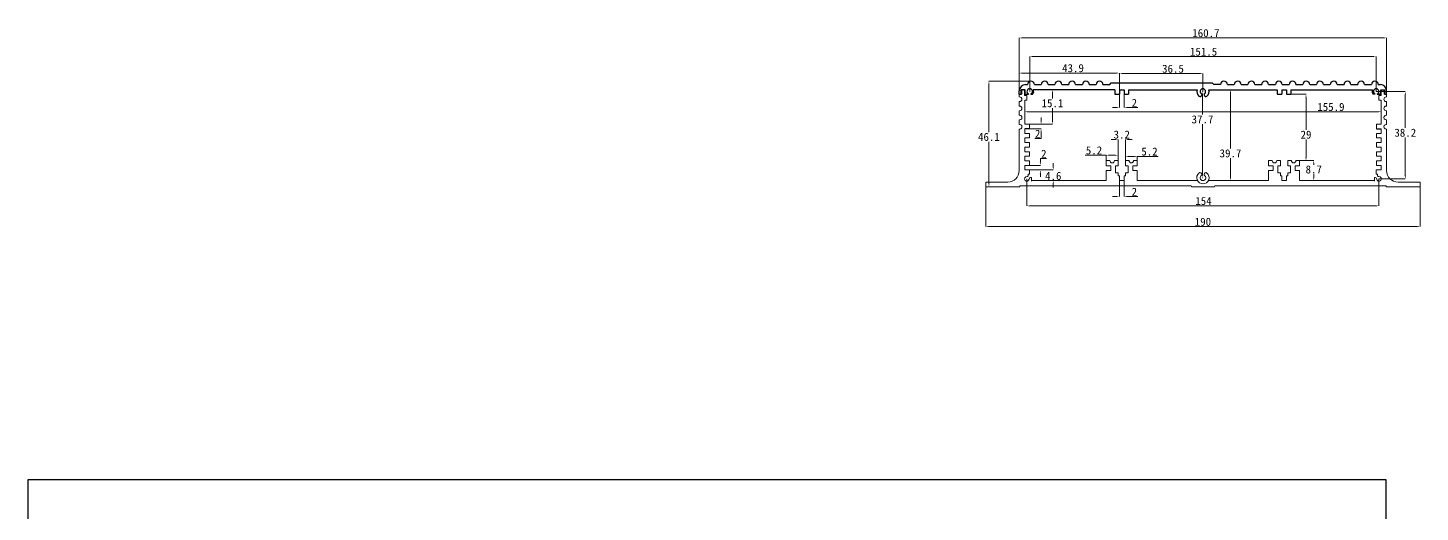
# Model space of a CAD drawing. Header units: millimetres. Extents: x 0 to 6709, y 0 to 2428.
# Drawn here: x 839 to 1448, y 2217 to 2428 of the extents above; entities that cross this region are included whole.
import ezdxf

# ---------------------------------------------------------------- set-up
doc = ezdxf.new("R2010")
doc.units = ezdxf.units.MM
doc.header["$PDMODE"] = 2
doc.header["$PDSIZE"] = 3
doc.dimstyles.new('ISO-25$0', dxfattribs={"dimtxt": 3.5, "dimasz": 1.5, "dimexe": 0, "dimexo": 0, "dimgap": 0.3, "dimtad": 1, "dimtih": 1, "dimtoh": 1, "dimdec": 1, "dimdsep": 46, "dimtxsty": 'Standard', "dimcen": 0, "dimaunit": 1, "dimadec": 0, "dimazin": 3, "dimtfac": 1, "dimtdec": 1, "dimtofl": 0, "dimtmove": 0, "dimatfit": 3, "dimfxl": 1, "dimlwd": 9, "dimlwe": 9, "dimarcsym": 0})

# ---------------------------------------------------------------- blocks, each defined once
blk = doc.blocks.new('*D40')
at = {"color": 0, "lineweight": 9, "transparency": 16777216}
for p, q in [((1272.8, 2400.1), (1272.8, 2424)), ((1274.3, 2424), (1432, 2424)), ((1433.5, 2400.82), (1433.5, 2424))]:
    blk.add_line(p, q, dxfattribs=at)
at = {"color": 0, "transparency": 16777216}
for points in [[(1274.3, 2424.25), (1274.3, 2423.75), (1272.8, 2424)], [(1432, 2424.25), (1432, 2423.75), (1433.5, 2424)]]:
    blk.add_solid(points, dxfattribs=at)
at = {"layer": 'Defpoints', "color": 0, "transparency": 16777216}
for p in [(1433.5, 2424), (1272.8, 2400.1), (1433.5, 2400.82)]:
    blk.add_point(p, dxfattribs=at)
at = {"color": 0, "transparency": 16777216, "insert": (1354.46, 2426.09), "char_height": 3.5, "attachment_point": 5}
blk.add_mtext('160.7', dxfattribs=at)
blk = doc.blocks.new('*D41')
at = {"color": 0, "lineweight": 9, "transparency": 16777216}
for p, q in [((1277.4, 2400.57), (1277.4, 2415.87)), ((1278.9, 2415.87), (1427.4, 2415.87)), ((1428.9, 2400.57), (1428.9, 2415.87))]:
    blk.add_line(p, q, dxfattribs=at)
at = {"color": 0, "transparency": 16777216}
for points in [[(1278.9, 2416.12), (1278.9, 2415.62), (1277.4, 2415.87)], [(1427.4, 2416.12), (1427.4, 2415.62), (1428.9, 2415.87)]]:
    blk.add_solid(points, dxfattribs=at)
at = {"layer": 'Defpoints', "color": 0, "transparency": 16777216}
for p in [(1428.9, 2415.87), (1277.4, 2400.57), (1428.9, 2400.57)]:
    blk.add_point(p, dxfattribs=at)
at = {"color": 0, "transparency": 16777216, "insert": (1353.44, 2417.95), "char_height": 3.5, "attachment_point": 5}
blk.add_mtext('151.5', dxfattribs=at)
blk = doc.blocks.new('*D42')
at = {"color": 0, "lineweight": 9, "transparency": 16777216}
for p, q in [((1353.15, 2400.57), (1352.96, 2400.57)), ((1352.96, 2399.07), (1352.96, 2390.45)), ((1352.96, 2364.37), (1352.96, 2386.28)), ((1353.15, 2362.87), (1352.96, 2362.87))]:
    blk.add_line(p, q, dxfattribs=at)
at = {"color": 0, "transparency": 16777216}
for points in [[(1352.71, 2399.07), (1353.21, 2399.07), (1352.96, 2400.57)], [(1352.71, 2364.37), (1353.21, 2364.37), (1352.96, 2362.87)]]:
    blk.add_solid(points, dxfattribs=at)
at = {"layer": 'Defpoints', "color": 0, "transparency": 16777216}
for p in [(1353.15, 2400.57), (1352.96, 2362.87), (1353.15, 2362.87)]:
    blk.add_point(p, dxfattribs=at)
at = {"color": 0, "transparency": 16777216, "insert": (1352.96, 2388.36), "char_height": 3.5, "attachment_point": 5}
blk.add_mtext('37.7', dxfattribs=at)
blk = doc.blocks.new('*D43')
at = {"color": 0, "lineweight": 9, "transparency": 16777216}
for p, q in [((1370.69, 2401.37), (1365.2, 2401.37)), ((1365.2, 2399.87), (1365.2, 2375.61)), ((1365.2, 2363.17), (1365.2, 2371.43)), ((1370.69, 2361.67), (1365.2, 2361.67))]:
    blk.add_line(p, q, dxfattribs=at)
at = {"color": 0, "transparency": 16777216}
for points in [[(1364.95, 2399.87), (1365.45, 2399.87), (1365.2, 2401.37)], [(1364.95, 2363.17), (1365.45, 2363.17), (1365.2, 2361.67)]]:
    blk.add_solid(points, dxfattribs=at)
at = {"layer": 'Defpoints', "color": 0, "transparency": 16777216}
for p in [(1370.69, 2401.37), (1365.2, 2361.67), (1370.69, 2361.67)]:
    blk.add_point(p, dxfattribs=at)
at = {"color": 0, "transparency": 16777216, "insert": (1365.2, 2373.52), "char_height": 3.5, "attachment_point": 5}
blk.add_mtext('39.7', dxfattribs=at)
blk = doc.blocks.new('*D44')
at = {"color": 0, "lineweight": 9, "transparency": 16777216}
for p, q in [((1275.2, 2391.52), (1275.2, 2391.71)), ((1276.7, 2391.71), (1429.61, 2391.71)), ((1431.11, 2391.52), (1431.11, 2391.71))]:
    blk.add_line(p, q, dxfattribs=at)
at = {"color": 0, "transparency": 16777216}
for points in [[(1276.7, 2391.96), (1276.7, 2391.46), (1275.2, 2391.71)], [(1429.61, 2391.96), (1429.61, 2391.46), (1431.11, 2391.71)]]:
    blk.add_solid(points, dxfattribs=at)
at = {"layer": 'Defpoints', "color": 0, "transparency": 16777216}
for p in [(1275.2, 2391.52), (1431.11, 2391.71), (1431.11, 2391.52)]:
    blk.add_point(p, dxfattribs=at)
at = {"color": 0, "transparency": 16777216, "insert": (1409.13, 2393.8), "char_height": 3.5, "attachment_point": 5}
blk.add_mtext('155.9', dxfattribs=at)
blk = doc.blocks.new('*D45')
at = {"color": 0, "lineweight": 9, "transparency": 16777216}
for p, q in [((1258.15, 2358.97), (1258.15, 2341.51)), ((1448.15, 2358.97), (1448.15, 2341.51)), ((1259.65, 2341.51), (1446.65, 2341.51))]:
    blk.add_line(p, q, dxfattribs=at)
at = {"color": 0, "transparency": 16777216}
for points in [[(1259.65, 2341.76), (1259.65, 2341.26), (1258.15, 2341.51)], [(1446.65, 2341.76), (1446.65, 2341.26), (1448.15, 2341.51)]]:
    blk.add_solid(points, dxfattribs=at)
at = {"layer": 'Defpoints', "color": 0, "transparency": 16777216}
for p in [(1258.15, 2358.97), (1448.15, 2358.97), (1448.15, 2341.51)]:
    blk.add_point(p, dxfattribs=at)
at = {"color": 0, "transparency": 16777216, "insert": (1353.15, 2343.6), "char_height": 3.5, "attachment_point": 5}
blk.add_mtext('190', dxfattribs=at)
blk = doc.blocks.new('*D46')
at = {"color": 0, "lineweight": 9, "transparency": 16777216}
for p, q in [((1276.15, 2362.37), (1276.15, 2350.57)), ((1430.15, 2362.37), (1430.15, 2350.57)), ((1277.65, 2350.57), (1428.65, 2350.57))]:
    blk.add_line(p, q, dxfattribs=at)
at = {"color": 0, "transparency": 16777216}
for points in [[(1277.65, 2350.82), (1277.65, 2350.32), (1276.15, 2350.57)], [(1428.65, 2350.82), (1428.65, 2350.32), (1430.15, 2350.57)]]:
    blk.add_solid(points, dxfattribs=at)
at = {"layer": 'Defpoints', "color": 0, "transparency": 16777216}
for p in [(1276.15, 2362.37), (1430.15, 2362.37), (1430.15, 2350.57)]:
    blk.add_point(p, dxfattribs=at)
at = {"color": 0, "transparency": 16777216, "insert": (1353.39, 2352.7), "char_height": 3.5, "attachment_point": 5}
blk.add_mtext('154', dxfattribs=at)
blk = doc.blocks.new('*D47')
at = {"color": 0, "lineweight": 9, "transparency": 16777216}
for p, q in [((1282.05, 2369.77), (1282.05, 2371.27)), ((1282.05, 2371.27), (1284.77, 2371.27)), ((1277.26, 2368.27), (1282.05, 2368.27)), ((1277.34, 2366.27), (1282.05, 2366.27)), ((1282.05, 2364.77), (1282.05, 2363.27))]:
    blk.add_line(p, q, dxfattribs=at)
at = {"color": 0, "transparency": 16777216}
for points in [[(1281.8, 2369.77), (1282.3, 2369.77), (1282.05, 2368.27)], [(1281.8, 2364.77), (1282.3, 2364.77), (1282.05, 2366.27)]]:
    blk.add_solid(points, dxfattribs=at)
at = {"layer": 'Defpoints', "color": 0, "transparency": 16777216}
for p in [(1277.26, 2368.27), (1277.34, 2366.27), (1282.05, 2368.27)]:
    blk.add_point(p, dxfattribs=at)
at = {"color": 0, "transparency": 16777216, "insert": (1283.56, 2373.35), "char_height": 3.5, "attachment_point": 5}
blk.add_mtext('2', dxfattribs=at)
blk = doc.blocks.new('*D48')
at = {"color": 0, "lineweight": 9, "transparency": 16777216}
for p, q in [((1287.69, 2367.77), (1287.69, 2369.27)), ((1277.34, 2366.27), (1287.69, 2366.27)), ((1278.15, 2361.67), (1287.69, 2361.67)), ((1287.69, 2360.17), (1287.69, 2358.67))]:
    blk.add_line(p, q, dxfattribs=at)
at = {"color": 0, "transparency": 16777216}
for points in [[(1287.44, 2367.77), (1287.94, 2367.77), (1287.69, 2366.27)], [(1287.44, 2360.17), (1287.94, 2360.17), (1287.69, 2361.67)]]:
    blk.add_solid(points, dxfattribs=at)
at = {"layer": 'Defpoints', "color": 0, "transparency": 16777216}
for p in [(1277.34, 2366.27), (1278.15, 2361.67), (1287.69, 2361.67)]:
    blk.add_point(p, dxfattribs=at)
at = {"color": 0, "transparency": 16777216, "insert": (1287.69, 2363.64), "char_height": 3.5, "attachment_point": 5}
blk.add_mtext('4.6', dxfattribs=at)
blk = doc.blocks.new('*D49')
at = {"color": 0, "lineweight": 9, "transparency": 16777216}
for p, q in [((1282.37, 2387.77), (1282.37, 2389.27)), ((1277.26, 2386.27), (1282.37, 2386.27)), ((1277.26, 2384.27), (1282.37, 2384.27)), ((1282.37, 2382.77), (1282.37, 2380.01)), ((1282.37, 2380.01), (1279.66, 2380.01))]:
    blk.add_line(p, q, dxfattribs=at)
at = {"color": 0, "transparency": 16777216}
for points in [[(1282.12, 2387.77), (1282.62, 2387.77), (1282.37, 2386.27)], [(1282.12, 2382.77), (1282.62, 2382.77), (1282.37, 2384.27)]]:
    blk.add_solid(points, dxfattribs=at)
at = {"layer": 'Defpoints', "color": 0, "transparency": 16777216}
for p in [(1277.26, 2386.27), (1277.26, 2384.27), (1282.37, 2384.27)]:
    blk.add_point(p, dxfattribs=at)
at = {"color": 0, "transparency": 16777216, "insert": (1280.87, 2382.1), "char_height": 3.5, "attachment_point": 5}
blk.add_mtext('2', dxfattribs=at)
blk = doc.blocks.new('*D50')
at = {"color": 0, "lineweight": 9, "transparency": 16777216}
for p, q in [((1278.96, 2401.37), (1287.35, 2401.37)), ((1287.35, 2399.87), (1287.35, 2397.52)), ((1287.35, 2387.77), (1287.35, 2393.35)), ((1277.26, 2386.27), (1287.35, 2386.27))]:
    blk.add_line(p, q, dxfattribs=at)
at = {"color": 0, "transparency": 16777216}
for points in [[(1287.1, 2399.87), (1287.6, 2399.87), (1287.35, 2401.37)], [(1287.1, 2387.77), (1287.6, 2387.77), (1287.35, 2386.27)]]:
    blk.add_solid(points, dxfattribs=at)
at = {"layer": 'Defpoints', "color": 0, "transparency": 16777216}
for p in [(1278.96, 2401.37), (1287.35, 2401.37), (1277.26, 2386.27)]:
    blk.add_point(p, dxfattribs=at)
at = {"color": 0, "transparency": 16777216, "insert": (1287.35, 2395.43), "char_height": 3.5, "attachment_point": 5}
blk.add_mtext('15.1', dxfattribs=at)
blk = doc.blocks.new('*D51')
at = {"color": 0, "lineweight": 9, "transparency": 16777216}
for p, q in [((1277.4, 2405.07), (1259.56, 2405.07)), ((1259.56, 2403.57), (1259.56, 2382.83)), ((1259.56, 2360.47), (1259.56, 2378.58)), ((1265.58, 2358.97), (1259.56, 2358.97))]:
    blk.add_line(p, q, dxfattribs=at)
at = {"color": 0, "transparency": 16777216}
for points in [[(1259.31, 2403.57), (1259.81, 2403.57), (1259.56, 2405.07)], [(1259.31, 2360.47), (1259.81, 2360.47), (1259.56, 2358.97)]]:
    blk.add_solid(points, dxfattribs=at)
at = {"layer": 'Defpoints', "color": 0, "transparency": 16777216}
for p in [(1277.4, 2405.07), (1259.56, 2358.97), (1265.58, 2358.97)]:
    blk.add_point(p, dxfattribs=at)
at = {"color": 0, "transparency": 16777216, "insert": (1259.56, 2380.71), "char_height": 3.5, "attachment_point": 5}
blk.add_mtext('46.1', dxfattribs=at)
blk = doc.blocks.new('*D52')
at = {"color": 0, "lineweight": 9, "transparency": 16777216}
for p, q in [((1428.9, 2400.57), (1441.65, 2400.57)), ((1441.65, 2399.07), (1441.65, 2384.63)), ((1441.65, 2363.87), (1441.65, 2380.46)), ((1430.15, 2362.37), (1441.65, 2362.37))]:
    blk.add_line(p, q, dxfattribs=at)
at = {"color": 0, "transparency": 16777216}
for points in [[(1441.4, 2399.07), (1441.9, 2399.07), (1441.65, 2400.57)], [(1441.4, 2363.87), (1441.9, 2363.87), (1441.65, 2362.37)]]:
    blk.add_solid(points, dxfattribs=at)
at = {"layer": 'Defpoints', "color": 0, "transparency": 16777216}
for p in [(1428.9, 2400.57), (1430.15, 2362.37), (1441.65, 2362.37)]:
    blk.add_point(p, dxfattribs=at)
at = {"color": 0, "transparency": 16777216, "insert": (1441.65, 2382.54), "char_height": 3.5, "attachment_point": 5}
blk.add_mtext('38.2', dxfattribs=at)
blk = doc.blocks.new('*D53')
at = {"color": 0, "lineweight": 9, "transparency": 16777216}
for p, q in [((1316.65, 2399.37), (1316.65, 2393.54)), ((1318.65, 2399.37), (1318.65, 2393.54)), ((1315.15, 2393.54), (1313.65, 2393.54)), ((1320.15, 2393.54), (1324.66, 2393.54))]:
    blk.add_line(p, q, dxfattribs=at)
at = {"color": 0, "transparency": 16777216}
for points in [[(1315.15, 2393.79), (1315.15, 2393.29), (1316.65, 2393.54)], [(1320.15, 2393.79), (1320.15, 2393.29), (1318.65, 2393.54)]]:
    blk.add_solid(points, dxfattribs=at)
at = {"layer": 'Defpoints', "color": 0, "transparency": 16777216}
for p in [(1316.65, 2399.37), (1318.65, 2399.37), (1318.65, 2393.54)]:
    blk.add_point(p, dxfattribs=at)
at = {"color": 0, "transparency": 16777216, "insert": (1323.16, 2395.62), "char_height": 3.5, "attachment_point": 5}
blk.add_mtext('2', dxfattribs=at)
blk = doc.blocks.new('*D54')
at = {"color": 0, "lineweight": 9, "transparency": 16777216}
for p, q in [((1272.8, 2400.1), (1272.8, 2408.63)), ((1274.3, 2408.63), (1315.15, 2408.63)), ((1316.65, 2401.37), (1316.65, 2408.63))]:
    blk.add_line(p, q, dxfattribs=at)
at = {"color": 0, "transparency": 16777216}
for points in [[(1274.3, 2408.88), (1274.3, 2408.38), (1272.8, 2408.63)], [(1315.15, 2408.88), (1315.15, 2408.38), (1316.65, 2408.63)]]:
    blk.add_solid(points, dxfattribs=at)
at = {"layer": 'Defpoints', "color": 0, "transparency": 16777216}
for p in [(1316.65, 2408.63), (1272.8, 2400.1), (1316.65, 2401.37)]:
    blk.add_point(p, dxfattribs=at)
at = {"color": 0, "transparency": 16777216, "insert": (1296.33, 2410.76), "char_height": 3.5, "attachment_point": 5}
blk.add_mtext('43.9', dxfattribs=at)
blk = doc.blocks.new('*D55')
at = {"color": 0, "lineweight": 9, "transparency": 16777216}
for p, q in [((1316.65, 2401.37), (1316.65, 2408.42)), ((1318.15, 2408.42), (1351.65, 2408.42)), ((1353.15, 2400.57), (1353.15, 2408.42))]:
    blk.add_line(p, q, dxfattribs=at)
at = {"color": 0, "transparency": 16777216}
for points in [[(1318.15, 2408.67), (1318.15, 2408.17), (1316.65, 2408.42)], [(1351.65, 2408.67), (1351.65, 2408.17), (1353.15, 2408.42)]]:
    blk.add_solid(points, dxfattribs=at)
at = {"layer": 'Defpoints', "color": 0, "transparency": 16777216}
for p in [(1353.15, 2408.42), (1316.65, 2401.37), (1353.15, 2400.57)]:
    blk.add_point(p, dxfattribs=at)
at = {"color": 0, "transparency": 16777216, "insert": (1340.06, 2410.5), "char_height": 3.5, "attachment_point": 5}
blk.add_mtext('36.5', dxfattribs=at)
blk = doc.blocks.new('*D57')
at = {"color": 0, "lineweight": 9, "transparency": 16777216}
for p, q in [((1316.65, 2361.67), (1316.65, 2354.65)), ((1318.65, 2361.67), (1318.65, 2354.65)), ((1315.15, 2354.65), (1313.65, 2354.65)), ((1320.15, 2354.65), (1324.66, 2354.65))]:
    blk.add_line(p, q, dxfattribs=at)
at = {"color": 0, "transparency": 16777216}
for points in [[(1315.15, 2354.9), (1315.15, 2354.4), (1316.65, 2354.65)], [(1320.15, 2354.9), (1320.15, 2354.4), (1318.65, 2354.65)]]:
    blk.add_solid(points, dxfattribs=at)
at = {"layer": 'Defpoints', "color": 0, "transparency": 16777216}
for p in [(1316.65, 2361.67), (1318.65, 2361.67), (1318.65, 2354.65)]:
    blk.add_point(p, dxfattribs=at)
at = {"color": 0, "transparency": 16777216, "insert": (1323.16, 2356.74), "char_height": 3.5, "attachment_point": 5}
blk.add_mtext('2', dxfattribs=at)
blk = doc.blocks.new('*D58')
at = {"color": 0, "lineweight": 9, "transparency": 16777216}
for p, q in [((1310.85, 2372.72), (1301.67, 2372.72)), ((1310.85, 2370.37), (1310.85, 2372.72)), ((1314.55, 2372.72), (1312.35, 2372.72)), ((1316.05, 2370.37), (1316.05, 2372.72))]:
    blk.add_line(p, q, dxfattribs=at)
at = {"color": 0, "transparency": 16777216}
for points in [[(1312.35, 2372.97), (1312.35, 2372.47), (1310.85, 2372.72)], [(1314.55, 2372.97), (1314.55, 2372.47), (1316.05, 2372.72)]]:
    blk.add_solid(points, dxfattribs=at)
at = {"layer": 'Defpoints', "color": 0, "transparency": 16777216}
for p in [(1310.85, 2370.37), (1316.05, 2372.72), (1316.05, 2370.37)]:
    blk.add_point(p, dxfattribs=at)
at = {"color": 0, "transparency": 16777216, "insert": (1305.51, 2374.81), "char_height": 3.5, "attachment_point": 5}
blk.add_mtext('5.2', dxfattribs=at)
blk = doc.blocks.new('*D59')
at = {"color": 0, "lineweight": 9, "transparency": 16777216}
for p, q in [((1314.55, 2379.61), (1313.05, 2379.61)), ((1316.05, 2370.37), (1316.05, 2379.61)), ((1319.25, 2370.37), (1319.25, 2379.61)), ((1320.75, 2379.61), (1322.25, 2379.61))]:
    blk.add_line(p, q, dxfattribs=at)
at = {"color": 0, "transparency": 16777216}
for points in [[(1314.55, 2379.86), (1314.55, 2379.36), (1316.05, 2379.61)], [(1320.75, 2379.86), (1320.75, 2379.36), (1319.25, 2379.61)]]:
    blk.add_solid(points, dxfattribs=at)
at = {"layer": 'Defpoints', "color": 0, "transparency": 16777216}
for p in [(1319.25, 2379.61), (1316.05, 2370.37), (1319.25, 2370.37)]:
    blk.add_point(p, dxfattribs=at)
at = {"color": 0, "transparency": 16777216, "insert": (1317.65, 2381.7), "char_height": 3.5, "attachment_point": 5}
blk.add_mtext('3.2', dxfattribs=at)
blk = doc.blocks.new('*D60')
at = {"color": 0, "lineweight": 9, "transparency": 16777216}
for p, q in [((1319.25, 2370.37), (1319.25, 2372.21)), ((1320.75, 2372.21), (1322.95, 2372.21)), ((1324.45, 2370.37), (1324.45, 2372.21)), ((1324.45, 2372.21), (1333.63, 2372.21))]:
    blk.add_line(p, q, dxfattribs=at)
at = {"color": 0, "transparency": 16777216}
for points in [[(1320.75, 2372.46), (1320.75, 2371.96), (1319.25, 2372.21)], [(1322.95, 2372.46), (1322.95, 2371.96), (1324.45, 2372.21)]]:
    blk.add_solid(points, dxfattribs=at)
at = {"layer": 'Defpoints', "color": 0, "transparency": 16777216}
for p in [(1319.25, 2370.37), (1324.45, 2372.21), (1324.45, 2370.37)]:
    blk.add_point(p, dxfattribs=at)
at = {"color": 0, "transparency": 16777216, "insert": (1329.79, 2374.3), "char_height": 3.5, "attachment_point": 5}
blk.add_mtext('5.2', dxfattribs=at)
blk = doc.blocks.new('*D61')
at = {"color": 0, "lineweight": 9, "transparency": 16777216}
for p, q in [((1391.65, 2399.37), (1398.23, 2399.37)), ((1398.23, 2397.87), (1398.23, 2383.77)), ((1398.23, 2371.87), (1398.23, 2379.59)), ((1395.45, 2370.37), (1398.23, 2370.37))]:
    blk.add_line(p, q, dxfattribs=at)
at = {"color": 0, "transparency": 16777216}
for points in [[(1397.98, 2397.87), (1398.48, 2397.87), (1398.23, 2399.37)], [(1397.98, 2371.87), (1398.48, 2371.87), (1398.23, 2370.37)]]:
    blk.add_solid(points, dxfattribs=at)
at = {"layer": 'Defpoints', "color": 0, "transparency": 16777216}
for p in [(1391.65, 2399.37), (1395.45, 2370.37), (1398.23, 2370.37)]:
    blk.add_point(p, dxfattribs=at)
at = {"color": 0, "transparency": 16777216, "insert": (1398.23, 2381.68), "char_height": 3.5, "attachment_point": 5}
blk.add_mtext('29', dxfattribs=at)
blk = doc.blocks.new('*D62')
at = {"color": 0, "lineweight": 9, "transparency": 16777216}
for p, q in [((1395.45, 2370.37), (1401.62, 2370.37)), ((1401.62, 2368.87), (1401.62, 2368.56)), ((1401.62, 2363.17), (1401.62, 2364.39)), ((1395.45, 2361.67), (1401.62, 2361.67))]:
    blk.add_line(p, q, dxfattribs=at)
at = {"color": 0, "transparency": 16777216}
for points in [[(1401.37, 2368.87), (1401.87, 2368.87), (1401.62, 2370.37)], [(1401.37, 2363.17), (1401.87, 2363.17), (1401.62, 2361.67)]]:
    blk.add_solid(points, dxfattribs=at)
at = {"layer": 'Defpoints', "color": 0, "transparency": 16777216}
for p in [(1395.45, 2370.37), (1401.62, 2370.37), (1395.45, 2361.67)]:
    blk.add_point(p, dxfattribs=at)
at = {"color": 0, "transparency": 16777216, "insert": (1401.62, 2366.48), "char_height": 3.5, "attachment_point": 5}
blk.add_mtext('8.7', dxfattribs=at)

msp = doc.modelspace()

# ---------------------------------------------------------------- linework, layer by layer
for p, q in [((1272.8, 2399.37), (1272.8, 2400.82)), ((1272.8, 2399.37), (1273.6, 2399.37)), ((1273.6, 2399.37), (1273.6, 2401.37)), ((1275.4, 2401.37), (1273.6, 2401.37)), ((1275.4, 2399.37), (1275.4, 2401.37)), ((1275.4, 2399.37), (1276.9, 2399.37)), ((1275.55, 2403.57), (1276.45, 2403.57)), ((1276.9, 2399.48), (1276.9, 2399.37)), ((1277.9, 2399.48), (1277.9, 2399.37)), ((1277.9, 2399.37), (1278.68, 2399.37)), ((1314.65, 2401.37), (1278.96, 2401.37)), ((1279.45, 2403.57), (1282.45, 2403.57)), ((1285.45, 2403.57), (1288.45, 2403.57)), ((1291.45, 2403.57), (1294.45, 2403.57)), ((1297.45, 2403.57), (1300.45, 2403.57)), ((1303.45, 2403.57), (1306.45, 2403.57)), ((1309.45, 2403.57), (1312.45, 2403.57)), ((1312.45, 2403.57), (1313.05, 2404.37)), ((1313.05, 2404.37), (1357.25, 2404.37)), ((1314.65, 2401.37), (1314.65, 2399.37)), ((1314.65, 2399.37), (1316.65, 2399.37)), ((1316.65, 2401.37), (1316.65, 2399.37)), ((1316.65, 2401.37), (1318.65, 2401.37)), ((1318.65, 2401.37), (1318.65, 2399.37)), ((1318.65, 2399.37), (1320.65, 2399.37)), ((1320.65, 2401.37), (1320.65, 2399.37)), ((1320.65, 2401.37), (1350.57, 2401.37)), ((1352.65, 2399.48), (1352.65, 2399.08)), ((1353.65, 2399.48), (1353.65, 2399.08)), ((1355.73, 2401.37), (1385.65, 2401.37)), ((1357.85, 2403.57), (1357.25, 2404.37)), ((1360.85, 2403.57), (1357.85, 2403.57)), ((1363.85, 2403.57), (1366.85, 2403.57)), ((1369.85, 2403.57), (1372.85, 2403.57)), ((1375.85, 2403.57), (1378.85, 2403.57)), ((1381.85, 2403.57), (1384.85, 2403.57)), ((1385.65, 2401.37), (1385.65, 2399.37)), ((1385.65, 2399.37), (1387.65, 2399.37)), ((1387.65, 2401.37), (1387.65, 2399.37)), ((1387.65, 2401.37), (1389.65, 2401.37)), ((1387.85, 2403.57), (1390.85, 2403.57)), ((1389.65, 2401.37), (1389.65, 2399.37)), ((1389.65, 2399.37), (1391.65, 2399.37)), ((1391.65, 2401.37), (1391.65, 2399.37)), ((1391.65, 2401.37), (1427.35, 2401.37)), ((1393.85, 2403.57), (1396.85, 2403.57)), ((1399.85, 2403.57), (1402.85, 2403.57)), ((1405.85, 2403.57), (1408.85, 2403.57)), ((1411.85, 2403.57), (1414.85, 2403.57)), ((1417.85, 2403.57), (1420.85, 2403.57)), ((1423.85, 2403.57), (1426.85, 2403.57)), ((1428.4, 2399.37), (1427.63, 2399.37)), ((1428.4, 2399.48), (1428.4, 2399.37)), ((1429.4, 2399.48), (1429.4, 2399.37)), ((1429.4, 2399.37), (1430.9, 2399.37)), ((1430.9, 2399.37), (1429.4, 2399.37)), ((1429.85, 2403.57), (1430.75, 2403.57)), ((1430.9, 2399.37), (1430.9, 2401.37)), ((1430.9, 2401.37), (1432.7, 2401.37)), ((1430.9, 2399.37), (1430.9, 2401.37)), ((1432.7, 2399.37), (1432.7, 2401.37)), ((1432.7, 2399.37), (1433.5, 2399.37)), ((1433.5, 2399.37), (1433.5, 2400.82)), ((1277.26, 2384.27), (1275.26, 2384.27)), ((1429.04, 2384.27), (1431.04, 2384.27))]:
    msp.add_line(p, q)
at = {"color": 7, "linetype": 'Continuous', "lineweight": 15}
for p, q in [((1272.8, 2399.37), (1272.8, 2398.37)), ((1273.95, 2399.37), (1272.8, 2399.37)), ((1273.95, 2400.77), (1273.95, 2399.37)), ((1275.15, 2398.77), (1275.15, 2400.77)), ((1431.16, 2398.77), (1431.16, 2400.77)), ((1432.36, 2400.77), (1432.36, 2399.37)), ((1432.36, 2399.37), (1433.5, 2399.37)), ((1433.5, 2399.37), (1433.5, 2398.37)), ((1272.8, 2395.97), (1272.8, 2394.37)), ((1276.2, 2398.77), (1275.15, 2398.77)), ((1275.2, 2396.77), (1276.2, 2396.77)), ((1275.2, 2386.27), (1275.2, 2396.77)), ((1276.2, 2396.77), (1276.2, 2398.77)), ((1430.1, 2398.77), (1431.16, 2398.77)), ((1430.1, 2396.77), (1430.1, 2398.77)), ((1431.11, 2396.77), (1430.1, 2396.77)), ((1431.11, 2386.27), (1431.11, 2396.77)), ((1433.5, 2395.97), (1433.5, 2394.37)), ((1272.8, 2391.97), (1272.8, 2390.37)), ((1272.8, 2387.97), (1272.8, 2386.37)), ((1433.5, 2391.97), (1433.5, 2390.37)), ((1433.5, 2387.97), (1433.5, 2386.37)), ((1272.8, 2384.17), (1272.8, 2365.97)), ((1277.26, 2386.27), (1275.2, 2386.27)), ((1275.26, 2382.27), (1275.26, 2384.27)), ((1277.26, 2382.27), (1275.26, 2382.27)), ((1277.26, 2384.27), (1277.26, 2386.27)), ((1277.26, 2380.27), (1277.26, 2382.27)), ((1429.04, 2386.27), (1431.11, 2386.27)), ((1429.04, 2384.27), (1429.04, 2386.27)), ((1429.04, 2382.27), (1431.04, 2382.27)), ((1429.04, 2380.27), (1429.04, 2382.27)), ((1431.04, 2382.27), (1431.04, 2384.27)), ((1433.5, 2384.17), (1433.5, 2365.97)), ((1277.26, 2380.27), (1275.26, 2380.27)), ((1275.26, 2378.27), (1275.26, 2380.27)), ((1277.26, 2378.27), (1275.26, 2378.27)), ((1277.26, 2376.27), (1275.26, 2376.27)), ((1275.26, 2374.27), (1275.26, 2376.27)), ((1277.26, 2376.27), (1277.26, 2378.27)), ((1429.04, 2380.27), (1431.04, 2380.27)), ((1429.04, 2378.27), (1431.04, 2378.27)), ((1429.04, 2376.27), (1429.04, 2378.27)), ((1429.04, 2376.27), (1431.04, 2376.27)), ((1431.04, 2378.27), (1431.04, 2380.27)), ((1431.04, 2374.27), (1431.04, 2376.27)), ((1277.26, 2374.27), (1275.26, 2374.27)), ((1277.26, 2372.27), (1275.26, 2372.27)), ((1275.26, 2370.27), (1275.26, 2372.27)), ((1277.26, 2370.27), (1275.26, 2370.27)), ((1277.26, 2372.27), (1277.26, 2374.27)), ((1277.26, 2368.27), (1277.26, 2370.27)), ((1312.45, 2370.37), (1310.85, 2370.37)), ((1310.85, 2368.07), (1310.85, 2370.37)), ((1316.05, 2370.37), (1314.45, 2370.37)), ((1316.05, 2368.07), (1316.05, 2370.37)), ((1320.85, 2370.37), (1319.25, 2370.37)), ((1319.25, 2368.07), (1319.25, 2370.37)), ((1324.45, 2370.37), (1322.85, 2370.37)), ((1324.45, 2368.07), (1324.45, 2370.37)), ((1381.85, 2370.37), (1383.45, 2370.37)), ((1381.85, 2368.07), (1381.85, 2370.37)), ((1385.45, 2370.37), (1387.05, 2370.37)), ((1387.05, 2368.07), (1387.05, 2370.37)), ((1390.25, 2370.37), (1391.85, 2370.37)), ((1390.25, 2368.07), (1390.25, 2370.37)), ((1393.85, 2370.37), (1395.45, 2370.37)), ((1395.45, 2368.07), (1395.45, 2370.37)), ((1429.04, 2374.27), (1431.04, 2374.27)), ((1429.04, 2372.27), (1429.04, 2374.27)), ((1429.04, 2372.27), (1431.04, 2372.27)), ((1429.04, 2370.27), (1431.04, 2370.27)), ((1429.04, 2368.27), (1429.04, 2370.27)), ((1431.04, 2370.27), (1431.04, 2372.27)), ((1277.26, 2368.27), (1275.26, 2368.27)), ((1275.26, 2366.27), (1275.26, 2368.27)), ((1277.34, 2366.27), (1275.26, 2366.27)), ((1276.79, 2364.47), (1277.34, 2364.47)), ((1276.79, 2363.86), (1276.79, 2364.47)), ((1277.34, 2364.47), (1277.34, 2366.27)), ((1278.15, 2361.37), (1278.15, 2362.95)), ((1312.85, 2368.07), (1310.85, 2368.07)), ((1312.85, 2366.07), (1310.85, 2366.07)), ((1310.85, 2361.67), (1310.85, 2366.07)), ((1312.85, 2366.07), (1312.85, 2368.07)), ((1316.05, 2368.07), (1314.85, 2368.07)), ((1314.85, 2365.07), (1314.85, 2368.07)), ((1314.85, 2365.07), (1316.05, 2365.07)), ((1316.05, 2363.67), (1316.05, 2365.07)), ((1316.65, 2363.67), (1316.05, 2363.67)), ((1316.65, 2361.67), (1316.65, 2363.67)), ((1319.25, 2363.67), (1318.65, 2363.67)), ((1318.65, 2361.67), (1318.65, 2363.67)), ((1320.45, 2368.07), (1319.25, 2368.07)), ((1319.25, 2365.07), (1320.45, 2365.07)), ((1319.25, 2363.67), (1319.25, 2365.07)), ((1320.45, 2365.07), (1320.45, 2368.07)), ((1324.45, 2368.07), (1322.45, 2368.07)), ((1322.45, 2366.07), (1322.45, 2368.07)), ((1324.45, 2366.07), (1322.45, 2366.07)), ((1324.45, 2361.67), (1324.45, 2366.07)), ((1352.65, 2364.02), (1352.65, 2364.37)), ((1353.65, 2364.02), (1353.65, 2364.37)), ((1381.85, 2368.07), (1383.85, 2368.07)), ((1381.85, 2366.07), (1383.85, 2366.07)), ((1381.85, 2361.67), (1381.85, 2366.07)), ((1383.85, 2366.07), (1383.85, 2368.07)), ((1385.85, 2368.07), (1387.05, 2368.07)), ((1385.85, 2365.07), (1385.85, 2368.07)), ((1387.05, 2365.07), (1385.85, 2365.07)), ((1387.05, 2363.67), (1387.05, 2365.07)), ((1387.05, 2363.67), (1387.65, 2363.67)), ((1387.65, 2361.67), (1387.65, 2363.67)), ((1389.65, 2363.67), (1390.25, 2363.67)), ((1389.65, 2361.67), (1389.65, 2363.67)), ((1390.25, 2368.07), (1391.45, 2368.07)), ((1391.45, 2365.07), (1390.25, 2365.07)), ((1390.25, 2363.67), (1390.25, 2365.07)), ((1391.45, 2365.07), (1391.45, 2368.07)), ((1393.45, 2368.07), (1395.45, 2368.07)), ((1393.45, 2366.07), (1393.45, 2368.07)), ((1393.45, 2366.07), (1395.45, 2366.07)), ((1395.45, 2361.67), (1395.45, 2366.07)), ((1428.15, 2362.95), (1428.15, 2361.37)), ((1428.97, 2366.27), (1431.04, 2366.27)), ((1428.97, 2364.47), (1428.97, 2366.27)), ((1428.97, 2364.47), (1429.52, 2364.47)), ((1429.04, 2368.27), (1431.04, 2368.27)), ((1429.52, 2364.47), (1429.52, 2363.86)), ((1431.04, 2366.27), (1431.04, 2368.27)), ((1258.15, 2360.97), (1258.15, 2358.97)), ((1267.8, 2360.97), (1258.15, 2360.97)), ((1258.15, 2358.97), (1273.02, 2358.97)), ((1273.02, 2359.37), (1347.77, 2359.37)), ((1273.02, 2358.97), (1273.02, 2359.37)), ((1310.85, 2361.67), (1278.15, 2361.67)), ((1318.65, 2361.67), (1316.65, 2361.67)), ((1350.74, 2361.67), (1324.45, 2361.67)), ((1348.27, 2358.87), (1358.04, 2358.87)), ((1355.29, 2358.87), (1358.04, 2358.87)), ((1381.85, 2361.67), (1355.57, 2361.67)), ((1358.54, 2359.37), (1433.29, 2359.37)), ((1389.65, 2361.67), (1387.65, 2361.67)), ((1387.65, 2361.67), (1389.65, 2361.67)), ((1428.15, 2361.67), (1395.45, 2361.67)), ((1433.29, 2359.37), (1433.29, 2358.97)), ((1433.29, 2358.97), (1448.15, 2358.97)), ((1448.15, 2360.97), (1438.5, 2360.97)), ((1448.15, 2358.97), (1448.15, 2360.97))]:
    msp.add_line(p, q, dxfattribs=at)
msp.add_lwpolyline([(1433.25, 1810.87), (1433.25, 2230.87), (839.25, 2230.87), (839.25, 1810.87)], close=True)
for centre, radius, start, end in [((1275.55, 2400.82), 2.75, 90, 180), ((1277.4, 2400.57), 1.2, 294.62432, 245.37568), ((1277.95, 2403.57), 1.5, 0, 180), ((1277.4, 2400.57), 1.75, 316.70819, 27.20289), ((1283.95, 2403.57), 1.5, 0, 180), ((1289.95, 2403.57), 1.5, 0, 180), ((1295.95, 2403.57), 1.5, 0, 180), ((1301.95, 2403.57), 1.5, 0, 180), ((1307.95, 2403.57), 1.5, 0, 180), ((1353.15, 2400.57), 2.7, 162.76471, 230.13166), ((1351.9, 2399.08), 0.75, 230.13166, 0), ((1353.15, 2400.57), 1.2, 294.62432, 245.37568), ((1354.4, 2399.08), 0.75, 180, 309.86834), ((1353.15, 2400.57), 2.7, 309.86834, 17.23529), ((1362.35, 2403.57), 1.5, 0, 180), ((1368.35, 2403.57), 1.5, 0, 180), ((1374.35, 2403.57), 1.5, 0, 180), ((1380.35, 2403.57), 1.5, 0, 180), ((1386.35, 2403.57), 1.5, 0, 180), ((1392.35, 2403.57), 1.5, 0, 180), ((1398.35, 2403.57), 1.5, 0, 180), ((1404.35, 2403.57), 1.5, 0, 180), ((1410.35, 2403.57), 1.5, 0, 180), ((1416.35, 2403.57), 1.5, 0, 180), ((1422.35, 2403.57), 1.5, 0, 180), ((1428.35, 2403.57), 1.5, 0, 180), ((1428.9, 2400.57), 1.75, 152.79711, 223.29181), ((1428.9, 2400.57), 1.2, 294.62432, 245.37568), ((1430.75, 2400.82), 2.75, 0, 90)]:
    msp.add_arc(centre, radius, start, end)
for centre, radius, start, end in [((1274.55, 2400.66), 0.61, 10.38886, 169.61114), ((1431.76, 2400.66), 0.61, 10.38886, 169.61114), ((1273, 2398.37), 0.2, 180, 269.76125), ((1273, 2395.97), 0.2, 90.23875, 180), ((1273, 2394.37), 0.2, 180, 269.76125), ((1273, 2397.17), 1, 270.23875, 89.76125), ((1273, 2393.17), 1, 270.23875, 89.76125), ((1433.31, 2397.17), 1, 90.23875, 269.76125), ((1433.31, 2393.17), 1, 90.23875, 269.76125), ((1433.3, 2398.37), 0.2, 270.23875, 0), ((1433.3, 2395.97), 0.2, 0, 89.76125), ((1433.3, 2394.37), 0.2, 270.23875, 0), ((1273, 2391.97), 0.2, 90.23875, 180), ((1273, 2390.37), 0.2, 180, 270.64151), ((1273, 2387.97), 0.2, 89.35849, 180), ((1273.02, 2389.17), 1, 269.35849, 90.64151), ((1433.29, 2389.17), 1, 89.35849, 270.64151), ((1433.3, 2391.97), 0.2, 0, 89.76125), ((1433.3, 2390.37), 0.2, 269.35849, 0), ((1433.3, 2387.97), 0.2, 0, 90.64151), ((1273, 2386.37), 0.2, 180, 270.64151), ((1273, 2383.97), 0.2, 89.35849, 180), ((1273.02, 2385.17), 1, 269.35849, 90.64151), ((1433.29, 2385.17), 1, 89.35849, 270.64151), ((1433.3, 2386.37), 0.2, 269.35849, 0), ((1433.3, 2383.97), 0.2, 0, 90.64151), ((1313.45, 2370.37), 1, 180, 0), ((1321.85, 2370.37), 1, 180, 0), ((1384.45, 2370.37), 1, 180, 0), ((1392.85, 2370.37), 1, 180, 0), ((1267.8, 2365.97), 5, 270, 0), ((1276.15, 2362.37), 1, 84.87425, 356.07811), ((1276.29, 2363.86), 0.5, 264.87425, 0), ((1277.9, 2362.25), 0.75, 70.26578, 176.07811), ((1353.15, 2362.87), 2.7, 129.86834, 50.13166), ((1351.9, 2364.37), 0.75, 0, 129.86834), ((1353.15, 2362.87), 1.25, 113.57818, 66.42182), ((1354.4, 2364.37), 0.75, 50.13166, 180), ((1428.41, 2362.25), 0.75, 3.92189, 109.73437), ((1430.15, 2362.37), 1, 183.92189, 95.12575), ((1430.02, 2363.86), 0.5, 180, 275.12575), ((1438.5, 2365.97), 5, 180, 270), ((1347.77, 2359.12), 0.25, 360, 90), ((1348.27, 2359.12), 0.25, 180, 270), ((1358.04, 2359.12), 0.25, 270, 0), ((1358.54, 2359.12), 0.25, 90, 180)]:
    msp.add_arc(centre, radius, start, end, dxfattribs=at)

# ---------------------------------------------------------------- dimensions: what is measured, and where the dimension line sits
for base, p1, p2, picture, middle in [((1433.5, 2424), (1272.8, 2400.1), (1433.5, 2400.82), '*D40', (1354.46, 2424)), ((1428.9, 2415.87), (1277.4, 2400.57), (1428.9, 2400.57), '*D41', (1353.44, 2415.87)), ((1316.65242451, 2408.63340119), (1272.80242451, 2400.09690803), (1316.65242451, 2401.37190803), '*D54', (1296.33094989, 2408.63340119)), ((1353.15, 2408.42), (1316.65, 2401.37), (1353.15, 2400.57), '*D55', (1340.06, 2408.42)), ((1318.65, 2393.54), (1316.65, 2399.37), (1318.65, 2399.37), '*D53', (1323.16, 2393.54)), ((1431.11, 2391.71), (1275.2, 2391.52), (1431.11, 2391.52), '*D44', (1409.13, 2391.71)), ((1319.25, 2379.61), (1316.05, 2370.37), (1319.25, 2370.37), '*D59', (1317.65, 2379.61)), ((1316.05, 2372.72), (1310.85, 2370.37), (1316.05, 2370.37), '*D58', (1305.51, 2372.72)), ((1324.45, 2372.21), (1319.25, 2370.37), (1324.45, 2370.37), '*D60', (1329.79, 2372.21)), ((1448.15, 2341.51), (1258.15, 2358.97), (1448.15, 2358.97), '*D45', (1353.15, 2341.51)), ((1430.15, 2350.57), (1276.15, 2362.37), (1430.15, 2362.37), '*D46', (1353.39, 2350.57)), ((1318.65, 2354.65), (1316.65, 2361.67), (1318.65, 2361.67), '*D57', (1323.16, 2354.65))]:
    dim = msp.add_linear_dim(base=base, p1=p1, p2=p2, dimstyle='ISO-25$0')
    dim.commit()
    dim.dimension.update_dxf_attribs({"geometry": picture, "text_midpoint": middle, "dimtype": 160})
for base, p1, p2, picture, middle in [((1259.56, 2358.97), (1277.4, 2405.07), (1265.58, 2358.97), '*D51', (1259.56, 2380.71)), ((1287.35, 2401.37), (1277.26, 2386.27), (1278.96, 2401.37), '*D50', (1287.35, 2395.43)), ((1352.96, 2362.87), (1353.15, 2400.57), (1353.15, 2362.87), '*D42', (1352.96, 2388.36)), ((1365.2, 2361.67), (1370.69, 2401.37), (1370.69, 2361.67), '*D43', (1365.2, 2373.52)), ((1398.23, 2370.37), (1391.65, 2399.37), (1395.45, 2370.37), '*D61', (1398.23, 2381.68)), ((1441.65, 2362.37), (1428.9, 2400.57), (1430.15, 2362.37), '*D52', (1441.65, 2382.54)), ((1282.37, 2384.27), (1277.26, 2386.27), (1277.26, 2384.27), '*D49', (1280.87, 2380.01)), ((1282.05, 2368.27), (1277.34, 2366.27), (1277.26, 2368.27), '*D47', (1283.56, 2371.27)), ((1287.69, 2361.67), (1277.34, 2366.27), (1278.15, 2361.67), '*D48', (1287.69, 2363.64)), ((1401.62, 2370.37), (1395.45, 2361.67), (1395.45, 2370.37), '*D62', (1401.62, 2366.48))]:
    dim = msp.add_linear_dim(base=base, p1=p1, p2=p2, angle=90, dimstyle='ISO-25$0')
    dim.commit()
    dim.dimension.update_dxf_attribs({"geometry": picture, "text_midpoint": middle, "dimtype": 160})

doc.saveas('drawing.dxf')
